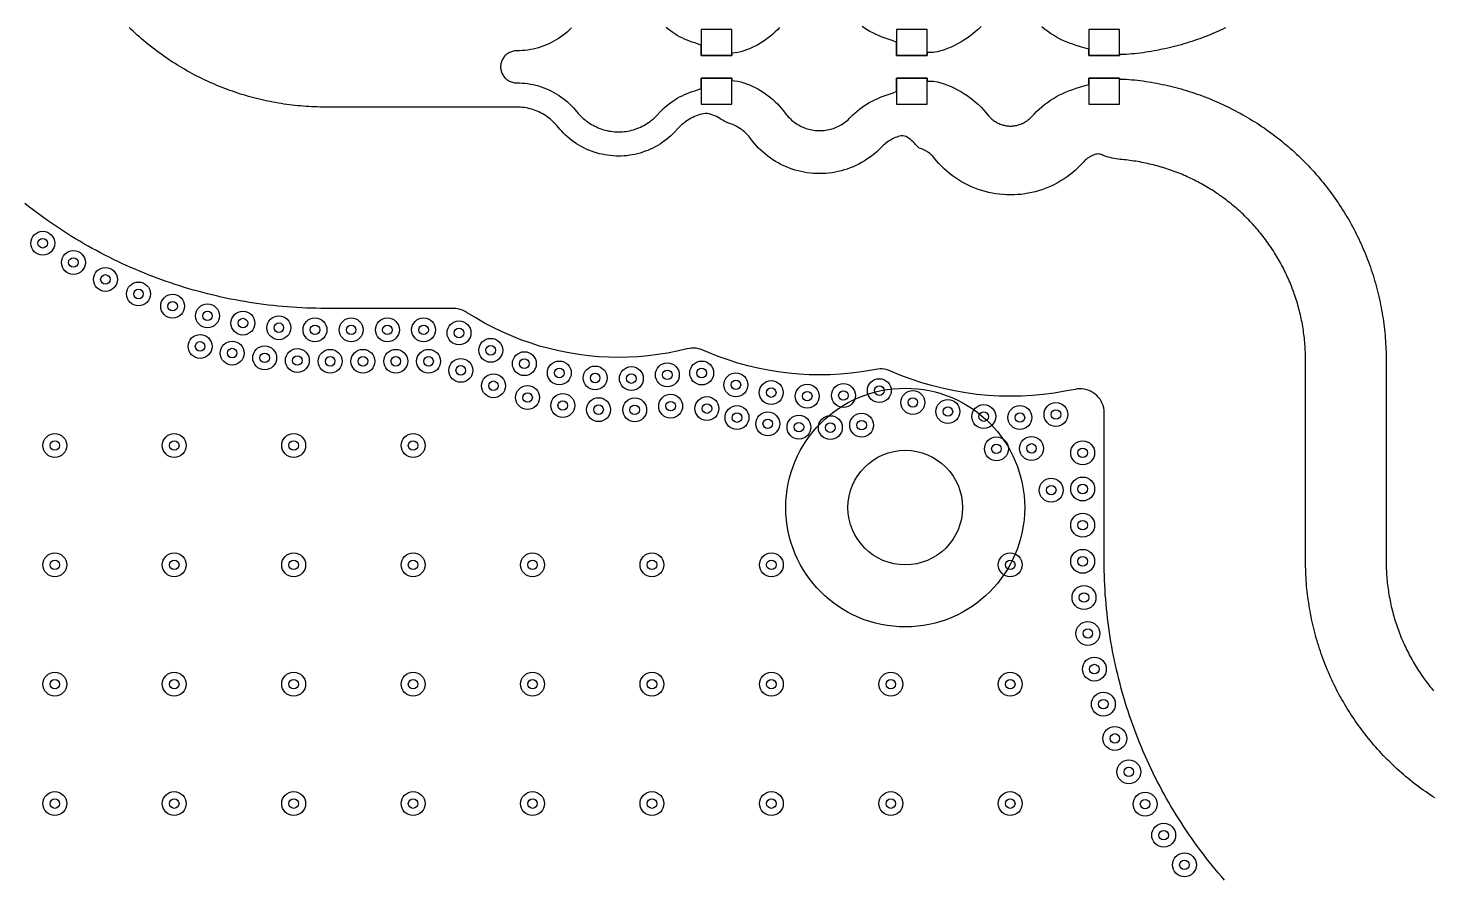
# Model space of a CAD drawing. Header units: millimetres. Extents: x 0 to 121, y -74 to 63.
# Drawn here: x 28.19 to 57.6, y -47.79 to -30.01 of the extents above; entities that cross this region are included whole.
import ezdxf

# ---------------------------------------------------------------- set-up
doc = ezdxf.new("R2010")
doc.units = ezdxf.units.MM
for name, color, linetype in [('MOUNT_HEAD_KEEPOUT', 6, 'Continuous'), ('MOUNT_HOLES_PTH', 1, 'Continuous'), ('RES_PADS_0402', 6, 'Continuous'), ('TOP_COPPER', 1, 'Continuous'), ('TOP_GROUND_POUR', 3, 'Continuous'), ('VIA_HOLES', 7, 'Continuous'), ('VIA_PADS', 2, 'Continuous')]:
    doc.layers.add(name, color=color, linetype=linetype)

msp = doc.modelspace()

# ---------------------------------------------------------------- linework, layer by layer
at = {"layer": 'MOUNT_HEAD_KEEPOUT'}
msp.add_circle((46.552, -40.05), 2.5, dxfattribs=at)
at = {"layer": 'MOUNT_HOLES_PTH'}
msp.add_circle((46.552, -40.05), 1.2, dxfattribs=at)
at = {"layer": 'RES_PADS_0402'}
for points in [[(42.279, -30.58), (42.919, -30.58), (42.919, -30.04), (42.279, -30.04)], [(46.372, -30.58), (47.012, -30.58), (47.012, -30.04), (46.372, -30.04)], [(50.396, -30.58), (51.036, -30.58), (51.036, -30.04), (50.396, -30.04)], [(42.279, -31.6), (42.919, -31.6), (42.919, -31.06), (42.279, -31.06)], [(46.372, -31.6), (47.012, -31.6), (47.012, -31.06), (46.372, -31.06)], [(50.396, -31.6), (51.036, -31.6), (51.036, -31.06), (50.396, -31.06)]]:
    msp.add_lwpolyline(points, close=True, dxfattribs=at)
at = {"layer": 'TOP_COPPER'}
for points in [[(48.138, -29.977), (48.083, -30.031), (48.026, -30.082), (47.967, -30.131), (47.907, -30.178), (47.845, -30.222), (47.781, -30.264), (47.715, -30.304), (47.648, -30.341), (47.58, -30.376), (47.511, -30.408), (47.44, -30.438), (47.368, -30.464), (47.296, -30.488), (47.221, -30.507), (47.145, -30.518), (47.068, -30.521), (47.012, -30.518), (47.012, -30.58), (46.372, -30.58), (46.372, -30.308), (46.362, -30.303), (46.299, -30.277), (46.237, -30.254), (46.175, -30.233), (46.113, -30.213), (46.051, -30.19), (45.99, -30.166), (45.93, -30.139), (45.872, -30.11), (45.814, -30.079), (45.757, -30.045), (45.702, -30.01), (45.648, -29.973)], [(53.254, -30.006), (53.202, -30.031), (53.149, -30.055), (53.095, -30.079), (53.042, -30.102), (52.988, -30.125), (52.934, -30.147), (52.88, -30.169), (52.826, -30.19), (52.771, -30.211), (52.716, -30.231), (52.661, -30.25), (52.606, -30.269), (52.551, -30.287), (52.495, -30.305), (52.44, -30.323), (52.384, -30.339), (52.328, -30.356), (52.272, -30.371), (52.215, -30.386), (52.159, -30.401), (52.102, -30.415), (52.046, -30.428), (51.989, -30.441), (51.932, -30.453), (51.875, -30.465), (51.817, -30.476), (51.76, -30.487), (51.703, -30.497), (51.645, -30.506), (51.587, -30.515), (51.53, -30.524), (51.472, -30.531), (51.414, -30.539), (51.356, -30.545), (51.298, -30.551), (51.24, -30.557), (51.182, -30.562), (51.124, -30.565), (51.065, -30.565), (51.036, -30.564), (51.036, -30.58), (50.396, -30.58), (50.396, -30.45), (50.343, -30.435), (50.271, -30.415), (50.199, -30.393), (50.128, -30.371), (50.057, -30.348), (49.987, -30.323), (49.918, -30.295), (49.85, -30.265), (49.783, -30.232), (49.718, -30.196), (49.653, -30.159), (49.59, -30.119), (49.529, -30.076), (49.469, -30.032), (49.411, -29.985)], [(57.635, -46.13), (57.586, -46.099), (57.537, -46.066), (57.489, -46.033), (57.441, -46), (57.394, -45.966), (57.346, -45.932), (57.3, -45.897), (57.253, -45.862), (57.207, -45.827), (57.161, -45.791), (57.116, -45.754), (57.07, -45.717), (57.026, -45.68), (56.981, -45.642), (56.937, -45.604), (56.894, -45.565), (56.851, -45.526), (56.808, -45.486), (56.765, -45.446), (56.723, -45.406), (56.682, -45.365), (56.64, -45.324), (56.6, -45.282), (56.559, -45.24), (56.519, -45.198), (56.48, -45.155), (56.44, -45.112), (56.402, -45.068), (56.363, -45.024), (56.326, -44.98), (56.288, -44.935), (56.251, -44.89), (56.215, -44.844), (56.179, -44.798), (56.143, -44.752), (56.108, -44.706), (56.073, -44.659), (56.039, -44.612), (56.005, -44.564), (55.972, -44.516), (55.939, -44.468), (55.907, -44.42), (55.875, -44.371), (55.843, -44.322), (55.813, -44.272), (55.782, -44.222), (55.752, -44.172), (55.723, -44.122), (55.694, -44.071), (55.666, -44.02), (55.638, -43.969), (55.61, -43.918), (55.583, -43.866), (55.557, -43.814), (55.531, -43.762), (55.506, -43.709), (55.481, -43.656), (55.457, -43.603), (55.433, -43.55), (55.41, -43.497), (55.387, -43.443), (55.365, -43.389), (55.343, -43.335), (55.322, -43.28), (55.301, -43.226), (55.281, -43.171), (55.262, -43.116), (55.243, -43.061), (55.225, -43.006), (55.207, -42.95), (55.189, -42.894), (55.173, -42.839), (55.156, -42.783), (55.141, -42.726), (55.126, -42.67), (55.111, -42.614), (55.097, -42.557), (55.084, -42.5), (55.071, -42.443), (55.059, -42.386), (55.047, -42.329), (55.036, -42.272), (55.025, -42.215), (55.015, -42.157), (55.006, -42.1), (54.997, -42.042), (54.988, -41.984), (54.981, -41.927), (54.973, -41.869), (54.967, -41.811), (54.961, -41.753), (54.955, -41.695), (54.95, -41.637), (54.946, -41.578), (54.942, -41.52), (54.939, -41.462), (54.937, -41.404), (54.935, -41.345), (54.933, -41.287), (54.932, -41.229), (54.932, -41.171), (54.932, -36.963), (54.932, -36.921), (54.931, -36.879), (54.93, -36.838), (54.929, -36.796), (54.927, -36.755), (54.925, -36.713), (54.922, -36.671), (54.919, -36.63), (54.915, -36.588), (54.911, -36.547), (54.907, -36.505), (54.902, -36.464), (54.897, -36.423), (54.892, -36.381), (54.886, -36.34), (54.879, -36.299), (54.873, -36.258), (54.866, -36.217), (54.858, -36.176), (54.85, -36.135), (54.842, -36.094), (54.833, -36.054), (54.824, -36.013), (54.814, -35.972), (54.804, -35.932), (54.794, -35.892), (54.783, -35.851), (54.772, -35.811), (54.76, -35.771), (54.748, -35.731), (54.736, -35.692), (54.723, -35.652), (54.71, -35.612), (54.696, -35.573), (54.683, -35.534), (54.668, -35.495), (54.654, -35.456), (54.638, -35.417), (54.623, -35.378), (54.607, -35.34), (54.591, -35.301), (54.574, -35.263), (54.557, -35.225), (54.54, -35.187), (54.522, -35.149), (54.504, -35.112), (54.486, -35.075), (54.467, -35.037), (54.448, -35), (54.428, -34.964), (54.408, -34.927), (54.388, -34.891), (54.367, -34.855), (54.346, -34.819), (54.325, -34.783), (54.303, -34.747), (54.281, -34.712), (54.259, -34.677), (54.236, -34.642), (54.213, -34.607), (54.189, -34.573), (54.166, -34.539), (54.141, -34.505), (54.117, -34.471), (54.092, -34.438), (54.067, -34.404), (54.042, -34.371), (54.016, -34.339), (53.99, -34.306), (53.963, -34.274), (53.937, -34.242), (53.91, -34.21), (53.882, -34.179), (53.855, -34.148), (53.827, -34.117), (53.798, -34.086), (53.77, -34.056), (53.741, -34.026), (53.712, -33.996), (53.682, -33.967), (53.653, -33.938), (53.623, -33.909), (53.592, -33.88), (53.562, -33.852), (53.531, -33.824), (53.5, -33.796), (53.468, -33.769), (53.437, -33.742), (53.405, -33.715), (53.372, -33.689), (53.34, -33.663), (53.307, -33.637), (53.274, -33.611), (53.241, -33.586), (53.208, -33.562), (53.174, -33.537), (53.14, -33.513), (53.106, -33.489), (53.071, -33.466), (53.037, -33.443), (53.002, -33.42), (52.967, -33.397), (52.931, -33.375), (52.896, -33.354), (52.86, -33.332), (52.824, -33.311), (52.788, -33.291), (52.751, -33.27), (52.715, -33.25), (52.678, -33.231), (52.641, -33.212), (52.604, -33.193), (52.567, -33.174), (52.529, -33.156), (52.491, -33.139), (52.454, -33.121), (52.416, -33.104), (52.377, -33.088), (52.339, -33.071), (52.3, -33.056), (52.262, -33.04), (52.223, -33.025), (52.184, -33.01), (52.145, -32.996), (52.106, -32.982), (52.066, -32.969), (52.027, -32.955), (51.987, -32.943), (51.947, -32.93), (51.907, -32.918), (51.867, -32.907), (51.827, -32.896), (51.787, -32.885), (51.747, -32.874), (51.706, -32.864), (51.666, -32.855), (51.625, -32.846), (51.584, -32.837), (51.543, -32.829), (51.503, -32.821), (51.462, -32.813), (51.421, -32.806), (51.38, -32.799), (51.338, -32.793), (51.297, -32.787), (51.256, -32.781), (51.215, -32.776), (51.173, -32.771), (51.132, -32.767), (51.09, -32.763), (51.049, -32.76), (51.007, -32.755), (50.966, -32.749), (50.925, -32.741), (50.883, -32.732), (50.842, -32.721), (50.8, -32.71), (50.758, -32.698), (50.716, -32.685), (50.696, -32.674), (50.675, -32.664), (50.654, -32.656), (50.632, -32.65), (50.61, -32.646), (50.588, -32.644), (50.566, -32.646), (50.545, -32.65), (50.524, -32.656), (50.504, -32.664), (50.484, -32.672), (50.464, -32.681), (50.444, -32.69), (50.425, -32.701), (50.407, -32.712), (50.388, -32.723), (50.37, -32.736), (50.353, -32.749), (50.336, -32.762), (50.32, -32.776), (50.304, -32.791), (50.289, -32.807), (50.223, -32.877), (50.171, -32.93), (50.116, -32.981), (50.06, -33.03), (50.002, -33.076), (49.942, -33.121), (49.881, -33.163), (49.818, -33.203), (49.754, -33.241), (49.688, -33.277), (49.621, -33.309), (49.553, -33.34), (49.484, -33.368), (49.414, -33.393), (49.343, -33.416), (49.271, -33.436), (49.199, -33.454), (49.126, -33.469), (49.052, -33.481), (48.978, -33.491), (48.904, -33.497), (48.83, -33.501), (48.755, -33.503), (48.679, -33.501), (48.602, -33.497), (48.526, -33.49), (48.45, -33.48), (48.375, -33.467), (48.3, -33.451), (48.225, -33.433), (48.152, -33.411), (48.079, -33.387), (48.008, -33.36), (47.937, -33.331), (47.867, -33.299), (47.799, -33.264), (47.732, -33.227), (47.667, -33.187), (47.603, -33.145), (47.541, -33.101), (47.48, -33.054), (47.421, -33.005), (47.364, -32.953), (47.31, -32.9), (47.257, -32.845), (47.206, -32.787), (47.143, -32.711), (47.129, -32.694), (47.113, -32.678), (47.097, -32.662), (47.081, -32.648), (47.064, -32.633), (47.046, -32.62), (47.028, -32.607), (47.009, -32.594), (46.99, -32.583), (46.971, -32.572), (46.951, -32.562), (46.931, -32.553), (46.91, -32.544), (46.889, -32.536), (46.868, -32.529), (46.847, -32.52), (46.827, -32.507), (46.808, -32.49), (46.787, -32.469), (46.766, -32.446), (46.743, -32.42), (46.719, -32.394), (46.692, -32.367), (46.664, -32.342), (46.633, -32.318), (46.602, -32.298), (46.568, -32.282), (46.535, -32.27), (46.501, -32.264), (46.468, -32.264), (46.435, -32.27), (46.404, -32.28), (46.374, -32.291), (46.344, -32.303), (46.314, -32.316), (46.285, -32.331), (46.256, -32.346), (46.228, -32.363), (46.201, -32.38), (46.174, -32.399), (46.148, -32.418), (46.122, -32.439), (46.098, -32.46), (46.074, -32.482), (46.005, -32.552), (45.957, -32.597), (45.907, -32.64), (45.856, -32.681), (45.804, -32.72), (45.75, -32.757), (45.694, -32.793), (45.638, -32.826), (45.58, -32.857), (45.521, -32.886), (45.462, -32.913), (45.401, -32.937), (45.339, -32.96), (45.277, -32.98), (45.214, -32.998), (45.15, -33.013), (45.086, -33.026), (45.021, -33.037), (44.956, -33.046), (44.89, -33.052), (44.825, -33.055), (44.759, -33.056), (44.695, -33.055), (44.63, -33.052), (44.566, -33.046), (44.502, -33.038), (44.438, -33.027), (44.375, -33.015), (44.312, -33), (44.25, -32.982), (44.188, -32.963), (44.127, -32.941), (44.067, -32.917), (44.008, -32.891), (43.95, -32.863), (43.893, -32.833), (43.837, -32.8), (43.782, -32.766), (43.729, -32.73), (43.677, -32.692), (43.626, -32.652), (43.577, -32.61), (43.529, -32.566), (43.483, -32.521), (43.439, -32.474), (43.396, -32.426), (43.355, -32.376), (43.296, -32.299), (43.276, -32.274), (43.255, -32.25), (43.233, -32.227), (43.21, -32.204), (43.186, -32.182), (43.162, -32.162), (43.137, -32.142), (43.111, -32.123), (43.084, -32.105), (43.057, -32.088), (43.029, -32.072), (43.001, -32.057), (42.972, -32.043), (42.943, -32.03), (42.913, -32.018), (42.883, -32.007), (42.852, -31.997), (42.822, -31.986), (42.792, -31.973), (42.762, -31.957), (42.731, -31.94), (42.7, -31.921), (42.668, -31.901), (42.634, -31.882), (42.599, -31.863), (42.563, -31.845), (42.525, -31.829), (42.486, -31.816), (42.447, -31.806), (42.407, -31.8), (42.367, -31.798), (42.328, -31.801), (42.289, -31.809), (42.252, -31.82), (42.214, -31.833), (42.178, -31.847), (42.142, -31.863), (42.106, -31.88), (42.071, -31.898), (42.037, -31.917), (42.004, -31.937), (41.971, -31.959), (41.939, -31.982), (41.908, -32.006), (41.877, -32.031), (41.848, -32.057), (41.819, -32.084), (41.792, -32.112), (41.727, -32.183), (41.687, -32.224), (41.645, -32.264), (41.602, -32.301), (41.558, -32.338), (41.513, -32.373), (41.466, -32.406), (41.419, -32.437), (41.37, -32.467), (41.32, -32.495), (41.269, -32.522), (41.217, -32.546), (41.165, -32.569), (41.111, -32.589), (41.057, -32.608), (41.003, -32.625), (40.947, -32.64), (40.892, -32.653), (40.835, -32.664), (40.779, -32.673), (40.722, -32.681), (40.665, -32.686), (40.608, -32.689), (40.551, -32.69), (40.493, -32.689), (40.435, -32.685), (40.377, -32.68), (40.319, -32.673), (40.262, -32.664), (40.205, -32.652), (40.148, -32.639), (40.092, -32.623), (40.037, -32.606), (39.982, -32.587), (39.928, -32.565), (39.875, -32.542), (39.823, -32.517), (39.771, -32.49), (39.721, -32.461), (39.672, -32.43), (39.623, -32.398), (39.576, -32.364), (39.531, -32.328), (39.486, -32.29), (39.443, -32.251), (39.401, -32.211), (39.361, -32.169), (39.323, -32.126), (39.26, -32.05), (39.234, -32.02), (39.206, -31.992), (39.177, -31.964), (39.148, -31.937), (39.117, -31.912), (39.086, -31.887), (39.054, -31.864), (39.021, -31.841), (38.987, -31.82), (38.952, -31.8), (38.917, -31.782), (38.881, -31.765), (38.845, -31.749), (38.807, -31.734), (38.77, -31.721), (38.732, -31.709), (38.693, -31.698), (38.655, -31.689), (38.616, -31.681), (38.576, -31.675), (38.537, -31.67), (38.497, -31.666), (38.457, -31.664), (38.417, -31.663), (34.417, -31.663), (34.359, -31.663), (34.301, -31.662), (34.242, -31.661), (34.184, -31.659), (34.126, -31.656), (34.068, -31.653), (34.01, -31.649), (33.951, -31.645), (33.893, -31.64), (33.835, -31.634), (33.777, -31.628), (33.719, -31.622), (33.661, -31.615), (33.604, -31.607), (33.546, -31.599), (33.488, -31.59), (33.431, -31.58), (33.373, -31.57), (33.316, -31.56), (33.259, -31.548), (33.202, -31.537), (33.145, -31.524), (33.088, -31.512), (33.031, -31.498), (32.974, -31.484), (32.918, -31.47), (32.862, -31.454), (32.805, -31.439), (32.749, -31.423), (32.693, -31.406), (32.638, -31.389), (32.582, -31.371), (32.527, -31.352), (32.472, -31.333), (32.417, -31.314), (32.362, -31.294), (32.307, -31.273), (32.253, -31.252), (32.199, -31.231), (32.145, -31.208), (32.091, -31.186), (32.038, -31.162), (31.985, -31.139), (31.932, -31.114), (31.879, -31.089), (31.826, -31.064), (31.774, -31.038), (31.722, -31.012), (31.67, -30.985), (31.619, -30.958), (31.568, -30.93), (31.517, -30.901), (31.466, -30.872), (31.416, -30.843), (31.366, -30.813), (31.316, -30.783), (31.266, -30.752), (31.217, -30.72), (31.168, -30.689), (31.12, -30.656), (31.072, -30.623), (31.024, -30.59), (30.976, -30.556), (30.929, -30.522), (30.882, -30.487), (30.836, -30.452), (30.789, -30.417), (30.744, -30.381), (30.698, -30.344), (30.653, -30.307), (30.608, -30.27), (30.564, -30.232), (30.52, -30.194), (30.476, -30.155), (30.433, -30.116), (30.39, -30.076), (30.348, -30.036), (30.306, -29.996)], [(39.567, -30.006), (39.525, -30.047), (39.482, -30.086), (39.437, -30.123), (39.392, -30.159), (39.345, -30.193), (39.297, -30.225), (39.247, -30.256), (39.197, -30.285), (39.145, -30.312), (39.093, -30.337), (39.04, -30.36), (38.986, -30.382), (38.931, -30.401), (38.876, -30.419), (38.82, -30.434), (38.763, -30.447), (38.706, -30.459), (38.649, -30.468), (38.591, -30.475), (38.533, -30.481), (38.475, -30.484), (38.417, -30.485), (38.395, -30.485), (38.374, -30.488), (38.352, -30.491), (38.331, -30.496), (38.31, -30.503), (38.289, -30.51), (38.269, -30.519), (38.25, -30.53), (38.231, -30.541), (38.213, -30.554), (38.196, -30.568), (38.18, -30.583), (38.165, -30.599), (38.151, -30.616), (38.139, -30.634), (38.127, -30.652), (38.117, -30.672), (38.108, -30.692), (38.1, -30.712), (38.094, -30.733), (38.089, -30.755), (38.085, -30.776), (38.083, -30.798), (38.082, -30.82), (38.083, -30.842), (38.085, -30.864), (38.089, -30.885), (38.094, -30.907), (38.1, -30.928), (38.108, -30.948), (38.117, -30.968), (38.127, -30.988), (38.139, -31.006), (38.151, -31.024), (38.165, -31.041), (38.18, -31.057), (38.196, -31.072), (38.213, -31.086), (38.231, -31.099), (38.25, -31.11), (38.269, -31.121), (38.289, -31.13), (38.31, -31.137), (38.331, -31.144), (38.352, -31.149), (38.374, -31.152), (38.395, -31.155), (38.417, -31.155), (38.475, -31.156), (38.533, -31.159), (38.591, -31.165), (38.649, -31.172), (38.706, -31.181), (38.763, -31.193), (38.82, -31.206), (38.876, -31.221), (38.931, -31.239), (38.986, -31.258), (39.04, -31.28), (39.093, -31.303), (39.145, -31.328), (39.197, -31.355), (39.247, -31.384), (39.297, -31.415), (39.345, -31.447), (39.392, -31.481), (39.437, -31.517), (39.482, -31.554), (39.525, -31.593), (39.567, -31.634), (39.607, -31.676), (39.645, -31.719), (39.708, -31.795), (39.734, -31.824), (39.762, -31.853), (39.791, -31.881), (39.82, -31.908), (39.851, -31.933), (39.882, -31.958), (39.914, -31.981), (39.947, -32.004), (39.981, -32.025), (40.016, -32.044), (40.051, -32.063), (40.087, -32.08), (40.124, -32.096), (40.161, -32.111), (40.198, -32.124), (40.236, -32.136), (40.275, -32.147), (40.313, -32.156), (40.352, -32.164), (40.392, -32.17), (40.431, -32.175), (40.471, -32.179), (40.511, -32.181), (40.551, -32.182), (40.59, -32.181), (40.629, -32.179), (40.668, -32.175), (40.707, -32.171), (40.746, -32.164), (40.785, -32.157), (40.823, -32.148), (40.861, -32.137), (40.898, -32.126), (40.935, -32.113), (40.972, -32.099), (41.008, -32.083), (41.044, -32.066), (41.078, -32.048), (41.113, -32.029), (41.146, -32.009), (41.179, -31.987), (41.211, -31.964), (41.242, -31.94), (41.272, -31.915), (41.302, -31.889), (41.33, -31.862), (41.358, -31.834), (41.423, -31.763), (41.463, -31.722), (41.504, -31.682), (41.547, -31.645), (41.592, -31.608), (41.637, -31.573), (41.684, -31.54), (41.731, -31.509), (41.78, -31.479), (41.83, -31.451), (41.881, -31.424), (41.933, -31.4), (41.985, -31.377), (42.039, -31.357), (42.093, -31.338), (42.147, -31.321), (42.202, -31.303), (42.256, -31.284), (42.279, -31.275), (42.279, -31.06), (42.919, -31.06), (42.919, -31.107), (42.982, -31.111), (43.046, -31.12), (43.109, -31.134), (43.17, -31.154), (43.231, -31.175), (43.291, -31.199), (43.35, -31.225), (43.408, -31.253), (43.465, -31.284), (43.521, -31.316), (43.576, -31.35), (43.63, -31.387), (43.682, -31.425), (43.732, -31.465), (43.782, -31.507), (43.829, -31.55), (43.875, -31.595), (43.92, -31.642), (43.963, -31.691), (44.004, -31.741), (44.062, -31.818), (44.082, -31.842), (44.104, -31.867), (44.126, -31.89), (44.149, -31.912), (44.172, -31.934), (44.197, -31.955), (44.222, -31.975), (44.248, -31.993), (44.274, -32.011), (44.301, -32.028), (44.329, -32.045), (44.358, -32.06), (44.386, -32.074), (44.416, -32.086), (44.446, -32.098), (44.476, -32.109), (44.506, -32.119), (44.537, -32.127), (44.568, -32.135), (44.6, -32.141), (44.632, -32.146), (44.663, -32.15), (44.695, -32.153), (44.727, -32.155), (44.759, -32.156), (44.792, -32.155), (44.824, -32.153), (44.857, -32.15), (44.889, -32.146), (44.921, -32.141), (44.953, -32.134), (44.985, -32.127), (45.016, -32.118), (45.047, -32.108), (45.078, -32.097), (45.108, -32.084), (45.138, -32.071), (45.167, -32.057), (45.196, -32.041), (45.224, -32.025), (45.251, -32.007), (45.278, -31.989), (45.304, -31.969), (45.329, -31.949), (45.354, -31.927), (45.378, -31.905), (45.447, -31.835), (45.495, -31.791), (45.544, -31.748), (45.595, -31.707), (45.648, -31.667), (45.702, -31.63), (45.757, -31.595), (45.814, -31.561), (45.872, -31.53), (45.93, -31.501), (45.99, -31.474), (46.051, -31.45), (46.113, -31.427), (46.175, -31.407), (46.237, -31.386), (46.299, -31.363), (46.362, -31.337), (46.372, -31.332), (46.372, -31.06), (47.012, -31.06), (47.012, -31.122), (47.068, -31.119), (47.145, -31.122), (47.221, -31.133), (47.296, -31.152), (47.368, -31.176), (47.44, -31.202), (47.511, -31.232), (47.58, -31.264), (47.648, -31.299), (47.715, -31.336), (47.781, -31.376), (47.845, -31.418), (47.907, -31.462), (47.967, -31.509), (48.026, -31.558), (48.083, -31.609), (48.138, -31.663), (48.191, -31.718), (48.242, -31.776), (48.304, -31.852), (48.319, -31.869), (48.334, -31.885), (48.35, -31.9), (48.367, -31.915), (48.384, -31.93), (48.402, -31.943), (48.42, -31.956), (48.438, -31.968), (48.457, -31.98), (48.477, -31.991), (48.497, -32.001), (48.517, -32.01), (48.538, -32.019), (48.558, -32.027), (48.58, -32.034), (48.601, -32.04), (48.623, -32.045), (48.644, -32.05), (48.666, -32.054), (48.689, -32.057), (48.711, -32.059), (48.733, -32.06), (48.755, -32.06), (48.777, -32.06), (48.799, -32.059), (48.82, -32.057), (48.842, -32.054), (48.863, -32.05), (48.884, -32.046), (48.905, -32.041), (48.926, -32.035), (48.947, -32.028), (48.967, -32.021), (48.988, -32.013), (49.007, -32.004), (49.027, -31.994), (49.046, -31.984), (49.065, -31.973), (49.083, -31.961), (49.101, -31.949), (49.118, -31.936), (49.135, -31.923), (49.151, -31.908), (49.167, -31.894), (49.183, -31.878), (49.248, -31.808), (49.301, -31.755), (49.355, -31.704), (49.411, -31.655), (49.469, -31.608), (49.529, -31.564), (49.59, -31.521), (49.653, -31.481), (49.718, -31.444), (49.783, -31.408), (49.85, -31.375), (49.918, -31.345), (49.987, -31.317), (50.057, -31.292), (50.128, -31.269), (50.199, -31.247), (50.271, -31.225), (50.343, -31.205), (50.396, -31.19), (50.396, -31.06), (51.036, -31.06), (51.036, -31.076), (51.065, -31.075), (51.124, -31.075), (51.182, -31.078), (51.24, -31.083), (51.298, -31.089), (51.356, -31.095), (51.414, -31.101), (51.472, -31.109), (51.53, -31.116), (51.587, -31.125), (51.645, -31.134), (51.703, -31.143), (51.76, -31.153), (51.817, -31.164), (51.875, -31.175), (51.932, -31.187), (51.989, -31.199), (52.046, -31.212), (52.102, -31.225), (52.159, -31.239), (52.215, -31.254), (52.272, -31.269), (52.328, -31.284), (52.384, -31.301), (52.44, -31.317), (52.495, -31.335), (52.551, -31.353), (52.606, -31.371), (52.661, -31.39), (52.716, -31.409), (52.771, -31.429), (52.826, -31.45), (52.88, -31.471), (52.934, -31.493), (52.988, -31.515), (53.042, -31.538), (53.095, -31.561), (53.149, -31.585), (53.202, -31.609), (53.254, -31.634), (53.307, -31.659), (53.359, -31.685), (53.411, -31.711), (53.463, -31.738), (53.514, -31.766), (53.566, -31.793), (53.617, -31.822), (53.667, -31.851), (53.718, -31.88), (53.768, -31.91), (53.817, -31.941), (53.867, -31.971), (53.916, -32.003), (53.965, -32.035), (54.013, -32.067), (54.062, -32.1), (54.109, -32.133), (54.157, -32.167), (54.204, -32.201), (54.251, -32.236), (54.298, -32.271), (54.344, -32.307), (54.39, -32.343), (54.435, -32.379), (54.48, -32.416), (54.525, -32.453), (54.569, -32.491), (54.613, -32.53), (54.657, -32.568), (54.7, -32.607), (54.743, -32.647), (54.785, -32.687), (54.827, -32.727), (54.869, -32.768), (54.91, -32.81), (54.951, -32.851), (54.991, -32.893), (55.031, -32.936), (55.071, -32.978), (55.11, -33.022), (55.149, -33.065), (55.187, -33.109), (55.225, -33.154), (55.262, -33.198), (55.299, -33.243), (55.336, -33.289), (55.372, -33.335), (55.408, -33.381), (55.443, -33.427), (55.477, -33.474), (55.512, -33.522), (55.545, -33.569), (55.579, -33.617), (55.612, -33.665), (55.644, -33.714), (55.676, -33.763), (55.707, -33.812), (55.738, -33.861), (55.768, -33.911), (55.798, -33.961), (55.828, -34.011), (55.857, -34.062), (55.885, -34.113), (55.913, -34.164), (55.94, -34.216), (55.967, -34.267), (55.994, -34.319), (56.019, -34.372), (56.045, -34.424), (56.07, -34.477), (56.094, -34.53), (56.118, -34.583), (56.141, -34.637), (56.164, -34.69), (56.186, -34.744), (56.207, -34.798), (56.229, -34.853), (56.249, -34.907), (56.269, -34.962), (56.289, -35.017), (56.308, -35.072), (56.326, -35.128), (56.344, -35.183), (56.361, -35.239), (56.378, -35.295), (56.394, -35.351), (56.41, -35.407), (56.425, -35.463), (56.439, -35.52), (56.453, -35.576), (56.467, -35.633), (56.48, -35.69), (56.492, -35.747), (56.504, -35.804), (56.515, -35.861), (56.525, -35.919), (56.535, -35.976), (56.545, -36.034), (56.554, -36.091), (56.562, -36.149), (56.57, -36.207), (56.577, -36.265), (56.584, -36.323), (56.59, -36.381), (56.595, -36.439), (56.6, -36.497), (56.604, -36.555), (56.608, -36.613), (56.611, -36.671), (56.614, -36.729), (56.616, -36.788), (56.617, -36.846), (56.618, -36.904), (56.619, -36.963), (56.619, -41.171), (56.619, -41.212), (56.619, -41.254), (56.62, -41.295), (56.622, -41.337), (56.624, -41.379), (56.626, -41.42), (56.629, -41.462), (56.632, -41.503), (56.635, -41.545), (56.639, -41.586), (56.643, -41.628), (56.648, -41.669), (56.653, -41.711), (56.659, -41.752), (56.665, -41.793), (56.671, -41.834), (56.678, -41.875), (56.685, -41.916), (56.693, -41.957), (56.701, -41.998), (56.709, -42.039), (56.718, -42.08), (56.727, -42.12), (56.736, -42.161), (56.746, -42.201), (56.757, -42.242), (56.768, -42.282), (56.779, -42.322), (56.79, -42.362), (56.802, -42.402), (56.815, -42.442), (56.827, -42.481), (56.841, -42.521), (56.854, -42.56), (56.868, -42.6), (56.882, -42.639), (56.897, -42.678), (56.912, -42.716), (56.928, -42.755), (56.943, -42.794), (56.96, -42.832), (56.976, -42.87), (56.993, -42.908), (57.011, -42.946), (57.028, -42.984), (57.046, -43.021), (57.065, -43.059), (57.084, -43.096), (57.103, -43.133), (57.123, -43.17), (57.142, -43.206), (57.163, -43.242), (57.183, -43.279), (57.204, -43.315), (57.226, -43.35), (57.247, -43.386), (57.27, -43.421), (57.292, -43.456), (57.315, -43.491), (57.338, -43.526), (57.361, -43.56), (57.385, -43.595), (57.409, -43.629), (57.434, -43.662), (57.458, -43.696), (57.483, -43.729), (57.509, -43.762), (57.535, -43.795), (57.561, -43.827), (57.587, -43.859), (57.614, -43.891)], [(43.92, -29.998), (43.875, -30.045), (43.829, -30.09), (43.782, -30.133), (43.732, -30.175), (43.682, -30.215), (43.63, -30.253), (43.576, -30.29), (43.521, -30.324), (43.465, -30.356), (43.408, -30.387), (43.35, -30.415), (43.291, -30.441), (43.231, -30.465), (43.17, -30.486), (43.109, -30.506), (43.046, -30.52), (42.982, -30.529), (42.919, -30.533), (42.919, -30.58), (42.279, -30.58), (42.279, -30.365), (42.256, -30.356), (42.202, -30.337), (42.147, -30.319), (42.093, -30.302), (42.039, -30.283), (41.985, -30.263), (41.933, -30.24), (41.881, -30.216), (41.83, -30.189), (41.78, -30.161), (41.731, -30.131), (41.684, -30.1), (41.637, -30.067), (41.592, -30.032), (41.547, -29.995)]]:
    msp.add_lwpolyline(points, dxfattribs=at)
at = {"layer": 'TOP_GROUND_POUR'}
msp.add_lwpolyline([(53.235, -47.852), (53.17, -47.776), (53.105, -47.7), (53.041, -47.623), (52.977, -47.546), (52.915, -47.468), (52.853, -47.39), (52.792, -47.311), (52.731, -47.231), (52.672, -47.15), (52.613, -47.07), (52.556, -46.988), (52.498, -46.906), (52.442, -46.823), (52.387, -46.74), (52.332, -46.656), (52.278, -46.572), (52.226, -46.487), (52.173, -46.402), (52.122, -46.316), (52.072, -46.23), (52.022, -46.143), (51.973, -46.056), (51.926, -45.968), (51.878, -45.88), (51.833, -45.791), (51.787, -45.702), (51.743, -45.612), (51.699, -45.522), (51.657, -45.432), (51.615, -45.341), (51.575, -45.25), (51.535, -45.158), (51.496, -45.066), (51.458, -44.974), (51.421, -44.881), (51.384, -44.788), (51.349, -44.694), (51.315, -44.6), (51.282, -44.506), (51.249, -44.411), (51.218, -44.316), (51.187, -44.221), (51.157, -44.126), (51.128, -44.03), (51.101, -43.934), (51.074, -43.838), (51.048, -43.741), (51.023, -43.644), (50.999, -43.547), (50.976, -43.45), (50.954, -43.352), (50.933, -43.255), (50.913, -43.157), (50.894, -43.059), (50.876, -42.96), (50.858, -42.862), (50.842, -42.763), (50.827, -42.665), (50.813, -42.566), (50.799, -42.467), (50.787, -42.367), (50.776, -42.268), (50.765, -42.169), (50.756, -42.069), (50.748, -41.969), (50.74, -41.87), (50.734, -41.77), (50.728, -41.67), (50.724, -41.57), (50.72, -41.47), (50.718, -41.37), (50.716, -41.278), (50.716, -41.186), (50.716, -41.125), (50.716, -38.063), (50.713, -38.014), (50.706, -37.965), (50.694, -37.916), (50.677, -37.87), (50.655, -37.825), (50.63, -37.783), (50.6, -37.743), (50.566, -37.706), (50.529, -37.673), (50.489, -37.644), (50.446, -37.619), (50.401, -37.599), (50.354, -37.583), (50.305, -37.571), (50.256, -37.565), (50.206, -37.563), (50.157, -37.567), (50.108, -37.575), (49.894, -37.615), (49.668, -37.652), (49.441, -37.681), (49.213, -37.702), (48.984, -37.715), (48.753, -37.719), (48.52, -37.715), (48.285, -37.701), (48.051, -37.679), (47.818, -37.648), (47.586, -37.609), (47.356, -37.56), (47.128, -37.503), (46.902, -37.438), (46.679, -37.364), (46.458, -37.282), (46.241, -37.191), (46.237, -37.189), (46.196, -37.173), (46.154, -37.161), (46.111, -37.153), (46.068, -37.148), (46.024, -37.147), (45.98, -37.15), (45.937, -37.157), (45.854, -37.172), (45.637, -37.208), (45.419, -37.236), (45.199, -37.256), (44.979, -37.269), (44.761, -37.273), (44.543, -37.269), (44.326, -37.257), (44.11, -37.237), (43.895, -37.21), (43.681, -37.175), (43.469, -37.132), (43.258, -37.082), (43.049, -37.024), (42.842, -36.958), (42.638, -36.885), (42.436, -36.805), (42.313, -36.753), (42.268, -36.736), (42.223, -36.723), (42.176, -36.715), (42.128, -36.71), (42.08, -36.711), (42.033, -36.716), (41.986, -36.725), (41.98, -36.727), (41.779, -36.775), (41.577, -36.814), (41.373, -36.848), (41.168, -36.872), (40.963, -36.891), (40.757, -36.901), (40.549, -36.906), (40.341, -36.901), (40.132, -36.891), (39.924, -36.871), (39.716, -36.846), (39.51, -36.811), (39.304, -36.771), (39.101, -36.722), (38.899, -36.667), (38.7, -36.603), (38.502, -36.534), (38.308, -36.456), (38.116, -36.373), (37.927, -36.282), (37.742, -36.185), (37.561, -36.08), (37.382, -35.971), (37.366, -35.96), (37.325, -35.936), (37.281, -35.916), (37.236, -35.9), (37.189, -35.889), (37.142, -35.882), (37.094, -35.879), (34.467, -35.879), (34.395, -35.879), (34.317, -35.879), (34.217, -35.877), (34.118, -35.875), (34.018, -35.872), (33.918, -35.867), (33.818, -35.862), (33.718, -35.855), (33.618, -35.848), (33.519, -35.839), (33.419, -35.83), (33.32, -35.819), (33.221, -35.808), (33.121, -35.796), (33.022, -35.783), (32.923, -35.768), (32.825, -35.753), (32.726, -35.737), (32.627, -35.72), (32.529, -35.701), (32.431, -35.683), (32.333, -35.662), (32.235, -35.641), (32.138, -35.619), (32.041, -35.596), (31.944, -35.572), (31.847, -35.547), (31.75, -35.521), (31.654, -35.495), (31.558, -35.467), (31.462, -35.438), (31.367, -35.408), (31.271, -35.378), (31.177, -35.346), (31.082, -35.314), (30.988, -35.28), (30.894, -35.246), (30.801, -35.211), (30.707, -35.175), (30.615, -35.137), (30.522, -35.1), (30.43, -35.06), (30.338, -35.021), (30.247, -34.98), (30.156, -34.938), (30.066, -34.896), (29.976, -34.852), (29.886, -34.808), (29.797, -34.763), (29.708, -34.717), (29.62, -34.67), (29.532, -34.622), (29.445, -34.573), (29.358, -34.524), (29.272, -34.473), (29.186, -34.422), (29.1, -34.37), (29.016, -34.317), (28.931, -34.263), (28.848, -34.208), (28.764, -34.153), (28.682, -34.097), (28.6, -34.04), (28.518, -33.982), (28.437, -33.923), (28.357, -33.864), (28.277, -33.804), (28.198, -33.742), (28.12, -33.681)], dxfattribs=at)
at = {"layer": 'VIA_HOLES'}
for centre in [(28.497, -34.515), (29.139, -34.917), (29.809, -35.272), (30.502, -35.577), (31.216, -35.833), (31.946, -36.036), (32.688, -36.187), (33.44, -36.284), (34.196, -36.327), (34.954, -36.329), (35.712, -36.329), (36.47, -36.329), (37.211, -36.393), (31.791, -36.675), (32.463, -36.815), (37.875, -36.757), (33.143, -36.914), (33.827, -36.971), (34.514, -36.987), (35.2, -36.987), (35.887, -36.987), (36.574, -36.987), (38.579, -37.037), (37.248, -37.177), (39.311, -37.231), (40.061, -37.336), (40.819, -37.349), (41.572, -37.271), (42.291, -37.232), (37.932, -37.499), (43.007, -37.479), (43.747, -37.642), (44.501, -37.717), (45.258, -37.703), (46.009, -37.601), (38.646, -37.746), (39.383, -37.913), (40.133, -38), (40.889, -38.004), (41.641, -37.926), (42.401, -37.977), (46.711, -37.849), (43.03, -38.166), (43.674, -38.296), (45.639, -38.325), (47.445, -38.039), (48.195, -38.145), (48.952, -38.165), (49.707, -38.101), (44.327, -38.366), (44.984, -38.376), (28.75, -38.75), (31.25, -38.75), (33.75, -38.75), (36.25, -38.75), (48.461, -38.82), (49.196, -38.812), (50.266, -38.903), (49.608, -39.685), (50.266, -39.661), (50.266, -40.419), (28.75, -41.25), (31.25, -41.25), (33.75, -41.25), (36.25, -41.25), (38.75, -41.25), (41.25, -41.25), (43.75, -41.25), (48.75, -41.25), (50.266, -41.176), (50.294, -41.934), (50.375, -42.687), (50.511, -43.433), (28.75, -43.75), (31.25, -43.75), (33.75, -43.75), (36.25, -43.75), (38.75, -43.75), (41.25, -43.75), (43.75, -43.75), (46.25, -43.75), (48.75, -43.75), (50.699, -44.167), (50.94, -44.885), (51.232, -45.585), (28.75, -46.25), (31.25, -46.25), (33.75, -46.25), (36.25, -46.25), (38.75, -46.25), (41.25, -46.25), (43.75, -46.25), (46.25, -46.25), (48.75, -46.25), (51.573, -46.261), (51.962, -46.912), (52.396, -47.533)]:
    msp.add_circle(centre, 0.1, dxfattribs=at)
at = {"layer": 'VIA_PADS'}
for centre in [(28.497, -34.515), (29.139, -34.917), (29.809, -35.272), (30.502, -35.577), (31.216, -35.833), (31.946, -36.036), (32.688, -36.187), (33.44, -36.284), (34.196, -36.327), (34.954, -36.329), (35.712, -36.329), (36.47, -36.329), (37.211, -36.393), (31.791, -36.675), (32.463, -36.815), (33.143, -36.914), (33.827, -36.971), (34.514, -36.987), (35.2, -36.987), (35.887, -36.987), (36.574, -36.987), (37.875, -36.757), (37.248, -37.177), (38.579, -37.037), (39.311, -37.231), (41.572, -37.271), (42.291, -37.232), (37.932, -37.499), (40.061, -37.336), (40.819, -37.349), (43.007, -37.479), (38.646, -37.746), (43.747, -37.642), (44.501, -37.717), (45.258, -37.703), (46.009, -37.601), (46.711, -37.849), (39.383, -37.913), (40.133, -38), (40.889, -38.004), (41.641, -37.926), (42.401, -37.977), (43.03, -38.166), (47.445, -38.039), (48.195, -38.145), (48.952, -38.165), (49.707, -38.101), (43.674, -38.296), (44.327, -38.366), (44.984, -38.376), (45.639, -38.325), (28.75, -38.75), (31.25, -38.75), (33.75, -38.75), (36.25, -38.75), (48.461, -38.82), (49.196, -38.812), (50.266, -38.903), (49.608, -39.685), (50.266, -39.661), (50.266, -40.419), (28.75, -41.25), (31.25, -41.25), (33.75, -41.25), (36.25, -41.25), (38.75, -41.25), (41.25, -41.25), (43.75, -41.25), (48.75, -41.25), (50.266, -41.176), (50.294, -41.934), (50.375, -42.687), (50.511, -43.433), (28.75, -43.75), (31.25, -43.75), (33.75, -43.75), (36.25, -43.75), (38.75, -43.75), (41.25, -43.75), (43.75, -43.75), (46.25, -43.75), (48.75, -43.75), (50.699, -44.167), (50.94, -44.885), (51.232, -45.585), (28.75, -46.25), (31.25, -46.25), (33.75, -46.25), (36.25, -46.25), (38.75, -46.25), (41.25, -46.25), (43.75, -46.25), (46.25, -46.25), (48.75, -46.25), (51.573, -46.261), (51.962, -46.912), (52.396, -47.533)]:
    msp.add_circle(centre, 0.25, dxfattribs=at)

doc.saveas('drawing.dxf')
